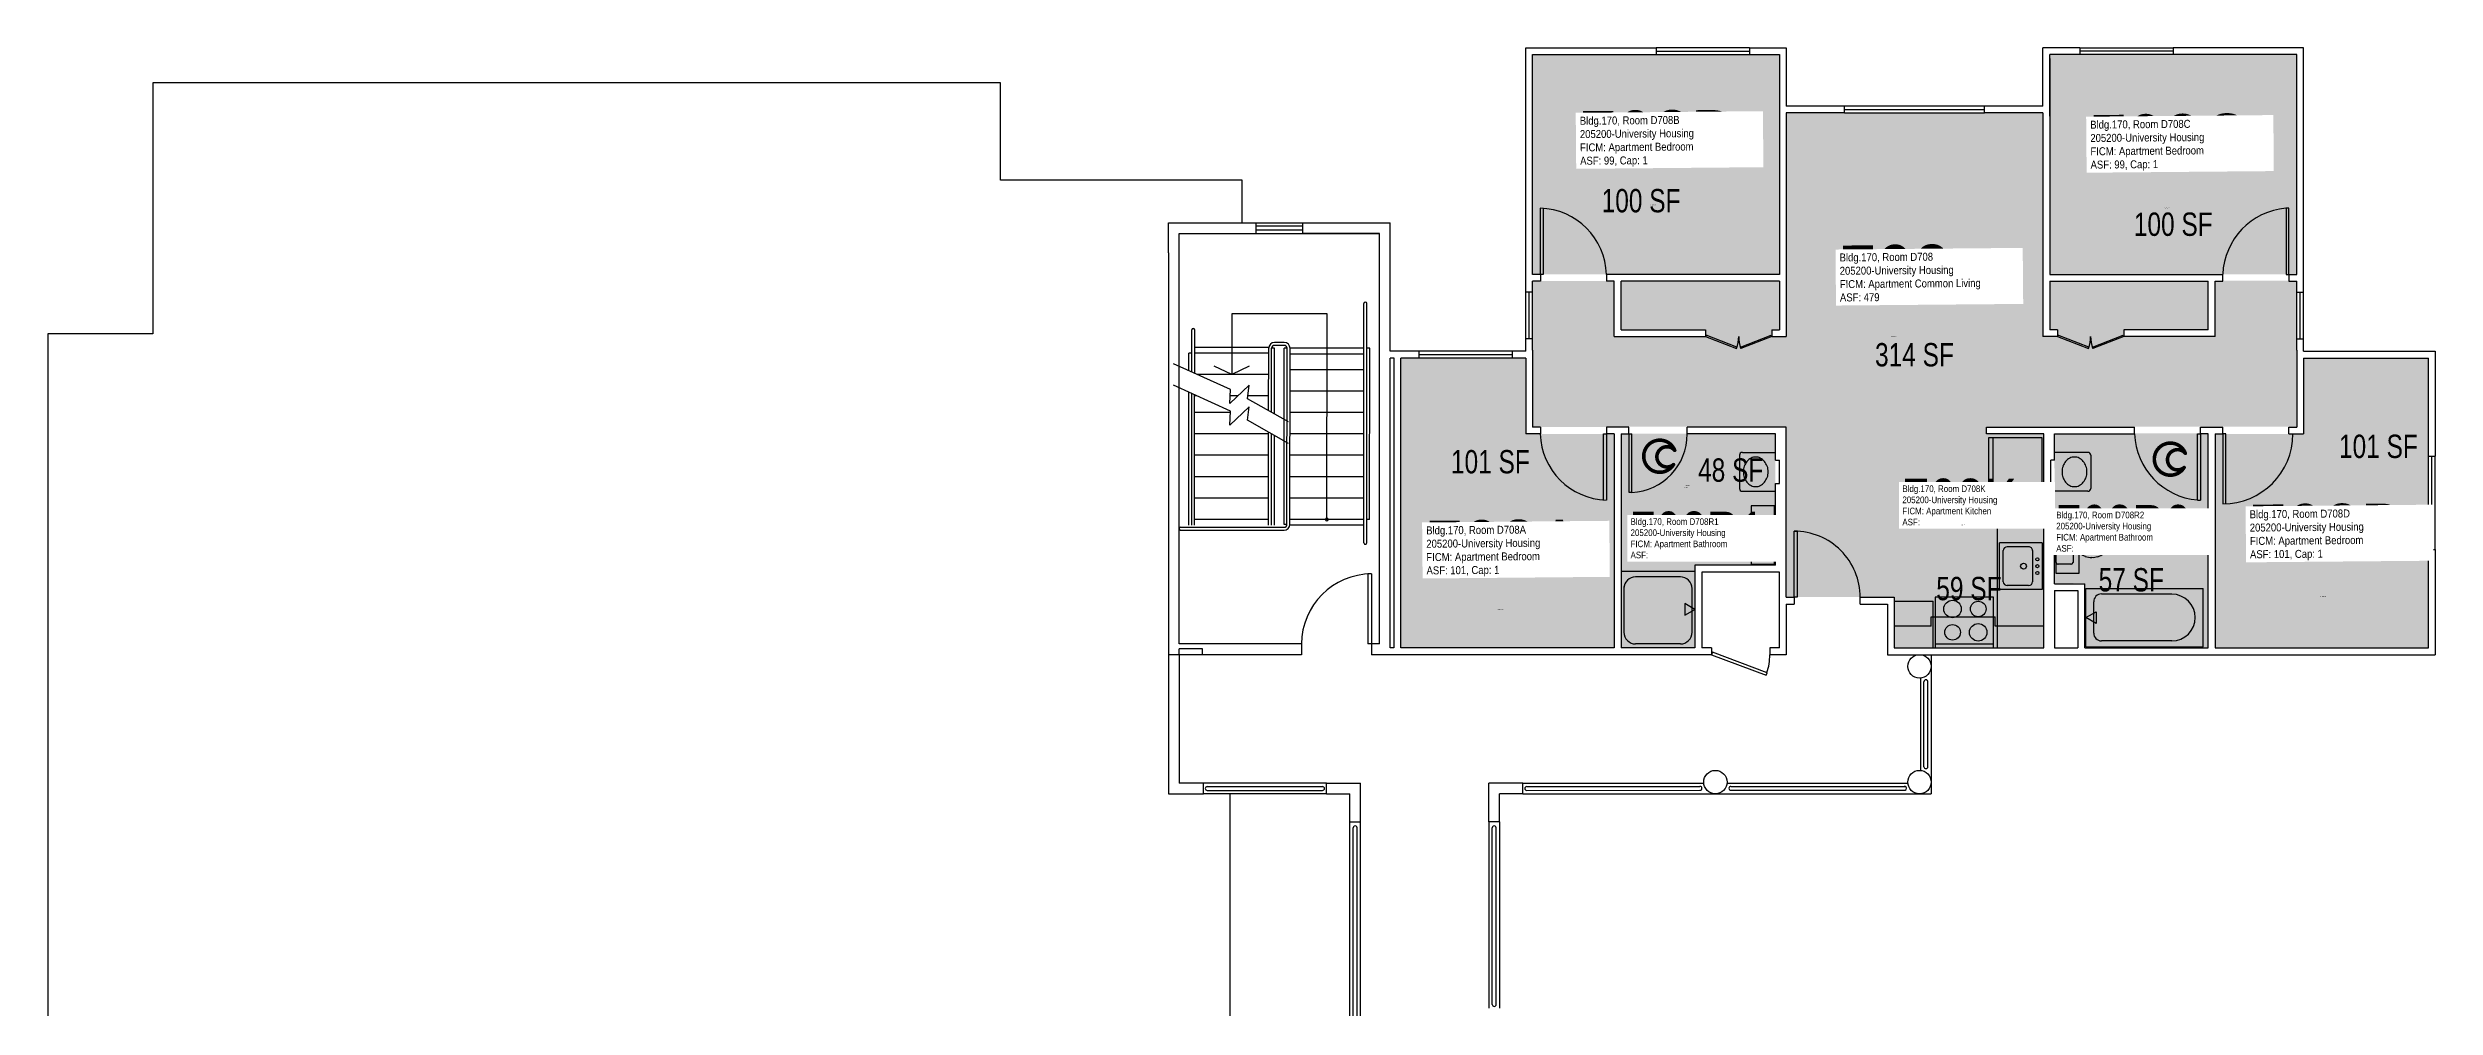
# Model space of a CAD drawing. Header units: inches. Extents: x -90 to 1915, y -86 to 2058.
# Drawn here: x 687 to 1915, y 1565 to 2058 of the extents above; entities that cross this region are included whole.
import ezdxf
from ezdxf.enums import TextEntityAlignment as Align

# ---------------------------------------------------------------- set-up
doc = ezdxf.new("R2010")
doc.units = ezdxf.units.IN
doc.header["$LTSCALE"] = 10
doc.header["$MEASUREMENT"] = 0
doc.layers.get('0').update_dxf_attribs({"linetype": 'CONTINUOUS'})
for name, color, linetype in [('A-COLS', 5, 'CONTINUOUS'), ('A-DOOR', 2, 'CONTINUOUS'), ('A-FLOR', 3, 'CONTINUOUS'), ('A-GLAZ', 1, 'CONTINUOUS'), ('A-IDEN-ICON', 4, 'CONTINUOUS'), ('A-IDEN-RNUM', 7, 'CONTINUOUS'), ('A-IDEN-SNUM', 4, 'CONTINUOUS'), ('A-IDEN-VNUM', 4, 'CONTINUOUS'), ('A-ROOF', 2, 'CONTINUOUS'), ('A-WALL', 5, 'CONTINUOUS'), ('AREA-TEXT', 3, 'CONTINUOUS'), ('P-SANR-FIXT', 2, 'CONTINUOUS'), ('Rooms-Category-Color', 7, 'CONTINUOUS'), ('Rooms-College-Color', 7, 'CONTINUOUS'), ('Rooms-Department-Color', 7, 'CONTINUOUS'), ('Rooms-Division-Color', 7, 'CONTINUOUS'), ('Rooms-Information', 7, 'CONTINUOUS')]:
    doc.layers.add(name, color=color, linetype=linetype)
doc.styles.add('CP_AREA', font='arial.ttf', dxfattribs={"height": 15})
doc.styles.add('CP_ROOMSNUMBER', font='arial.ttf', dxfattribs={"height": 1})
doc.styles.add('CP_ROOMVNUMBER', font='arial.ttf', dxfattribs={"width": 0.85, "height": 0.075})

# ---------------------------------------------------------------- blocks, each defined once
blk = doc.blocks.new('CPBATH')
at = {"color": 0, "linetype": 'ByBlock', "const_width": 0.0127}
for points in [[(0.0571, 0.0168, 0.861492), (-0.0551, 0, 1)], [(-0.0551, 0, 0.726902), (0.0487, -0.0337, 1)], [(0.0571, 0.0168, 0.729002), (-0.0084, -0.0042, 1)], [(-0.0084, -0.0042, 0.609468), (0.0487, -0.0337, 1)]]:
    blk.add_lwpolyline(points, format="xyb", dxfattribs=at)
at = {"color": 0, "linetype": 'ByBlock', "const_width": 0.00637}
for points in [[(0.0544, 0.0152, 1), (0.0599, 0.0184, 1)], [(0.0459, -0.0353, 1), (0.0515, -0.0321, 1)]]:
    blk.add_lwpolyline(points, format="xyb", close=True, dxfattribs=at)

msp = doc.modelspace()

# ---------------------------------------------------------------- hatches: boundary and pattern name
at = {"layer": 'Rooms-Category-Color', "true_color": 0x728ef3}
for points in [[(1577.7, 2054.3), (1450.7, 2054.3), (1450.7, 1941.3), (1577.7, 1941.3)], [(1716.7, 2054.3), (1716.7, 1941.3), (1843.7, 1941.3), (1843.7, 2054.3)], [(1450.5, 1937.9), (1450.6, 1862.9), (1581.1, 1863), (1581.1, 1775.5), (1636.6, 1775.5), (1636.6, 1859.4), (1684.2, 1859.4), (1684.2, 1862.9), (1843.6, 1863.1), (1843.6, 1938.1), (1801.5, 1938.1), (1801.6, 1909.6), (1754.6, 1909.6), (1754.6, 1913.1), (1798.1, 1913.1), (1798, 1938.1), (1716.5, 1938), (1716.6, 1913), (1720.6, 1913), (1720.6, 1909.5), (1713.1, 1909.5), (1713, 2024.5), (1581, 2024.5), (1581.1, 1909.5), (1573.6, 1909.5), (1573.6, 1913), (1577.6, 1913), (1577.5, 1938), (1496, 1937.9), (1496.1, 1912.9), (1539.6, 1912.9), (1539.6, 1909.4), (1492.6, 1909.4), (1492.6, 1937.9)], [(1447.2, 1898.3), (1382.9, 1898.3), (1382.9, 1749.3), (1492.7, 1749.3), (1492.7, 1859.3), (1447.2, 1859.3)], [(1911.4, 1898.3), (1847.2, 1898.3), (1847.2, 1859.3), (1801.7, 1859.3), (1801.7, 1749.3), (1911.4, 1749.3)], [(1496.1, 1859.4), (1575.6, 1859.4), (1575.7, 1792), (1534.1, 1791.9), (1534.1, 1749.4), (1496.1, 1749.4)], [(1713.6, 1859.5), (1636.6, 1859.4), (1636.6, 1749.5), (1713.6, 1749.5)], [(1798.1, 1859.6), (1719.1, 1859.5), (1719.2, 1782.5), (1734.6, 1782.6), (1734.6, 1749.6), (1798.1, 1749.6), (1798.1, 1859.6)]]:
    msp.add_hatch(color=171, dxfattribs=at).paths.add_polyline_path(points)
at = {"layer": 'Rooms-College-Color', "true_color": 0xadadad}
for points in [[(1577.7, 2054.3), (1450.7, 2054.3), (1450.7, 1941.3), (1577.7, 1941.3)], [(1716.7, 2054.3), (1716.7, 1941.3), (1843.7, 1941.3), (1843.7, 2054.3)], [(1450.5, 1937.9), (1450.6, 1862.9), (1581.1, 1863), (1581.1, 1775.5), (1636.6, 1775.5), (1636.6, 1859.4), (1684.2, 1859.4), (1684.2, 1862.9), (1843.6, 1863.1), (1843.6, 1938.1), (1801.5, 1938.1), (1801.6, 1909.6), (1754.6, 1909.6), (1754.6, 1913.1), (1798.1, 1913.1), (1798, 1938.1), (1716.5, 1938), (1716.6, 1913), (1720.6, 1913), (1720.6, 1909.5), (1713.1, 1909.5), (1713, 2024.5), (1581, 2024.5), (1581.1, 1909.5), (1573.6, 1909.5), (1573.6, 1913), (1577.6, 1913), (1577.5, 1938), (1496, 1937.9), (1496.1, 1912.9), (1539.6, 1912.9), (1539.6, 1909.4), (1492.6, 1909.4), (1492.6, 1937.9)], [(1447.2, 1898.3), (1382.9, 1898.3), (1382.9, 1749.3), (1492.7, 1749.3), (1492.7, 1859.3), (1447.2, 1859.3)], [(1911.4, 1898.3), (1847.2, 1898.3), (1847.2, 1859.3), (1801.7, 1859.3), (1801.7, 1749.3), (1911.4, 1749.3)], [(1496.1, 1859.4), (1575.6, 1859.4), (1575.7, 1792), (1534.1, 1791.9), (1534.1, 1749.4), (1496.1, 1749.4)], [(1713.6, 1859.5), (1636.6, 1859.4), (1636.6, 1749.5), (1713.6, 1749.5)], [(1798.1, 1859.6), (1719.1, 1859.5), (1719.2, 1782.5), (1734.6, 1782.6), (1734.6, 1749.6), (1798.1, 1749.6), (1798.1, 1859.6)]]:
    msp.add_hatch(color=253, dxfattribs=at).paths.add_polyline_path(points)
at = {"layer": 'Rooms-Department-Color', "true_color": 0x604aed}
for points in [[(1577.7, 2054.3), (1450.7, 2054.3), (1450.7, 1941.3), (1577.7, 1941.3)], [(1716.7, 2054.3), (1716.7, 1941.3), (1843.7, 1941.3), (1843.7, 2054.3)], [(1450.5, 1937.9), (1450.6, 1862.9), (1581.1, 1863), (1581.1, 1775.5), (1636.6, 1775.5), (1636.6, 1859.4), (1684.2, 1859.4), (1684.2, 1862.9), (1843.6, 1863.1), (1843.6, 1938.1), (1801.5, 1938.1), (1801.6, 1909.6), (1754.6, 1909.6), (1754.6, 1913.1), (1798.1, 1913.1), (1798, 1938.1), (1716.5, 1938), (1716.6, 1913), (1720.6, 1913), (1720.6, 1909.5), (1713.1, 1909.5), (1713, 2024.5), (1581, 2024.5), (1581.1, 1909.5), (1573.6, 1909.5), (1573.6, 1913), (1577.6, 1913), (1577.5, 1938), (1496, 1937.9), (1496.1, 1912.9), (1539.6, 1912.9), (1539.6, 1909.4), (1492.6, 1909.4), (1492.6, 1937.9)], [(1447.2, 1898.3), (1382.9, 1898.3), (1382.9, 1749.3), (1492.7, 1749.3), (1492.7, 1859.3), (1447.2, 1859.3)], [(1911.4, 1898.3), (1847.2, 1898.3), (1847.2, 1859.3), (1801.7, 1859.3), (1801.7, 1749.3), (1911.4, 1749.3)], [(1496.1, 1859.4), (1575.6, 1859.4), (1575.7, 1792), (1534.1, 1791.9), (1534.1, 1749.4), (1496.1, 1749.4)], [(1713.6, 1859.5), (1636.6, 1859.4), (1636.6, 1749.5), (1713.6, 1749.5)], [(1798.1, 1859.6), (1719.1, 1859.5), (1719.2, 1782.5), (1734.6, 1782.6), (1734.6, 1749.6), (1798.1, 1749.6), (1798.1, 1859.6)]]:
    msp.add_hatch(color=173, dxfattribs=at).paths.add_polyline_path(points)
at = {"layer": 'Rooms-Division-Color', "true_color": 0x604aed}
for points in [[(1577.7, 2054.3), (1450.7, 2054.3), (1450.7, 1941.3), (1577.7, 1941.3)], [(1716.7, 2054.3), (1716.7, 1941.3), (1843.7, 1941.3), (1843.7, 2054.3)], [(1450.5, 1937.9), (1450.6, 1862.9), (1581.1, 1863), (1581.1, 1775.5), (1636.6, 1775.5), (1636.6, 1859.4), (1684.2, 1859.4), (1684.2, 1862.9), (1843.6, 1863.1), (1843.6, 1938.1), (1801.5, 1938.1), (1801.6, 1909.6), (1754.6, 1909.6), (1754.6, 1913.1), (1798.1, 1913.1), (1798, 1938.1), (1716.5, 1938), (1716.6, 1913), (1720.6, 1913), (1720.6, 1909.5), (1713.1, 1909.5), (1713, 2024.5), (1581, 2024.5), (1581.1, 1909.5), (1573.6, 1909.5), (1573.6, 1913), (1577.6, 1913), (1577.5, 1938), (1496, 1937.9), (1496.1, 1912.9), (1539.6, 1912.9), (1539.6, 1909.4), (1492.6, 1909.4), (1492.6, 1937.9)], [(1447.2, 1898.3), (1382.9, 1898.3), (1382.9, 1749.3), (1492.7, 1749.3), (1492.7, 1859.3), (1447.2, 1859.3)], [(1911.4, 1898.3), (1847.2, 1898.3), (1847.2, 1859.3), (1801.7, 1859.3), (1801.7, 1749.3), (1911.4, 1749.3)], [(1496.1, 1859.4), (1575.6, 1859.4), (1575.7, 1792), (1534.1, 1791.9), (1534.1, 1749.4), (1496.1, 1749.4)], [(1713.6, 1859.5), (1636.6, 1859.4), (1636.6, 1749.5), (1713.6, 1749.5)], [(1798.1, 1859.6), (1719.1, 1859.5), (1719.2, 1782.5), (1734.6, 1782.6), (1734.6, 1749.6), (1798.1, 1749.6), (1798.1, 1859.6)]]:
    msp.add_hatch(color=173, dxfattribs=at).paths.add_polyline_path(points)

# ---------------------------------------------------------------- linework, layer by layer
at = {"layer": 'A-COLS'}
for centre in [(1649.7, 1739.8, 0), (1544.7, 1680.3, 0), (1649.7, 1680.3, 0)]:
    msp.add_circle(centre, 6, dxfattribs=at)
at = {"layer": 'A-DOOR'}
for p, q in [((1454.7, 1941.3), (1454.7, 1975.3)), ((1456.2, 1975.3), (1456.2, 1941.3)), ((1838.2, 1975.3), (1838.2, 1941.3)), ((1839.7, 1975.3), (1838.2, 1975.3)), ((1839.7, 1941.3), (1839.7, 1975.3)), ((1456.2, 1941.3), (1454.7, 1941.3)), ((1838.2, 1941.3), (1839.7, 1941.3)), ((1539.9, 1910), (1539.7, 1909.3)), ((1539.7, 1909.3), (1555.6, 1903.2)), ((1555.8, 1903.9), (1539.9, 1910)), ((1555.6, 1903.2), (1555.8, 1903.9)), ((1557.6, 1903.9), (1573.4, 1910)), ((1557.8, 1903.2), (1557.6, 1903.9)), ((1573.7, 1909.3), (1557.8, 1903.2)), ((1573.4, 1910), (1573.7, 1909.3)), ((1720.9, 1910), (1720.7, 1909.3)), ((1720.7, 1909.3), (1736.6, 1903.2)), ((1736.8, 1903.9), (1720.9, 1910)), ((1736.6, 1903.2), (1736.8, 1903.9)), ((1738.6, 1903.9), (1754.4, 1910)), ((1738.8, 1903.2), (1738.6, 1903.9)), ((1754.7, 1909.3), (1738.8, 1903.2)), ((1754.4, 1910), (1754.7, 1909.3)), ((1487.2, 1859.3), (1488.7, 1859.3)), ((1487.2, 1825.3), (1487.2, 1859.3)), ((1488.7, 1859.3), (1488.7, 1825.3)), ((1500.2, 1859.3), (1501.7, 1859.3)), ((1500.2, 1859.3), (1500.2, 1829.3)), ((1501.7, 1829.3), (1501.7, 1859.3)), ((1792.7, 1859.3), (1794.2, 1859.3)), ((1792.7, 1825.3), (1792.7, 1859.3)), ((1794.2, 1859.3), (1794.2, 1825.3)), ((1805.7, 1859.3), (1805.7, 1823.3)), ((1807.2, 1859.3), (1805.7, 1859.3)), ((1807.2, 1823.3), (1807.2, 1859.3)), ((1500.2, 1829.3), (1501.7, 1829.3)), ((1792.7, 1825.3), (1794.2, 1825.3)), ((1585.2, 1809.3), (1586.7, 1809.3)), ((1585.2, 1775.3), (1585.2, 1809.3)), ((1586.7, 1809.3), (1586.7, 1775.3)), ((1367.9, 1787.3), (1365.9, 1787.3)), ((1365.9, 1787.3), (1365.9, 1751.3)), ((1367.9, 1787.3), (1367.9, 1751.3)), ((1586.7, 1775.3), (1585.2, 1775.3)), ((1367.9, 1751.3), (1365.9, 1751.3)), ((1543.2, 1747.1), (1542.7, 1745.8)), ((1542.7, 1745.8), (1570.8, 1735.2)), ((1571.3, 1736.5), (1543.2, 1747.1)), ((1570.8, 1735.2), (1571.3, 1736.5))]:
    msp.add_line(p, q, dxfattribs=at)
for centre, radius, start, end in [((1453.7, 1940.3), 35, 1.5768, 88.4253), ((1841.3, 1939.8), 35.7, 95.0499, 177.5365), ((1539.7, 1909.3), 17, 339.0236, 0.001), ((1573.7, 1909.3), 17, 180.001, 200.9785), ((1720.7, 1909.3), 17, 339.0236, 0.001), ((1754.7, 1909.3), 17, 180.001, 200.9785), ((1489.6, 1860.3), 35, 181.5768, 268.4253), ((1500.4, 1859), 29.8, 272.449, 0.4907), ((1795.8, 1860.8), 35.6, 182.415, 265.0028), ((1805.7, 1859.3), 36, 270.001, 0.001), ((1585.2, 1775.3), 34, 0.001, 90.001), ((1367.9, 1751.3), 36, 89.9938, 179.9938), ((1545.5, 1745.4), 27.2, 340.9489, 0.777)]:
    msp.add_arc(centre, radius, start, end, dxfattribs=at)
at = {"layer": 'A-FLOR'}
for p, q in [((1296, 1921.1), (1296, 1889.8)), ((1345, 1921.1), (1296, 1921.1)), ((1344.9, 1815.3), (1345, 1921.1)), ((1363.9, 1803.3), (1364, 1926.3)), ((1365.4, 1803.3), (1365.5, 1926.3)), ((1275.5, 1891.1), (1275.5, 1912.8)), ((1277, 1890.4), (1277, 1912.8)), ((1315, 1903.8), (1277, 1903.8)), ((1314.9, 1871.3), (1315, 1903.3)), ((1316.4, 1870.4), (1316.5, 1903.3)), ((1318, 1903.3), (1316.5, 1903.3)), ((1317.9, 1869.6), (1318, 1903.3)), ((1323, 1906.3), (1318, 1906.3)), ((1323, 1904.8), (1318, 1904.8)), ((1322.9, 1812.8), (1323, 1903.3)), ((1324.5, 1903.3), (1323, 1903.3)), ((1324.4, 1812.8), (1324.5, 1903.3)), ((1325.9, 1812.8), (1326, 1903.3)), ((1364, 1903.3), (1326, 1903.3)), ((1367, 1903.3), (1365.5, 1903.3)), ((1366.9, 1815.3), (1367, 1903.3)), ((1295.3, 1882.1), (1266, 1895.4)), ((1274, 1891.8), (1274, 1900.8)), ((1275.5, 1900.8), (1274, 1900.8)), ((1315, 1900.8), (1277, 1900.8)), ((1296, 1889.8), (1287, 1894.2)), ((1305, 1894.2), (1296, 1889.8)), ((1364, 1900.3), (1326, 1900.3)), ((1364, 1892.3), (1326, 1892.3)), ((1295.3, 1871), (1266, 1884.3)), ((1273.9, 1812.3), (1274, 1880.7)), ((1275.4, 1812.3), (1275.5, 1880)), ((1276.9, 1812.3), (1276.9, 1879.3)), ((1278.1, 1878.8), (1276.9, 1878.8)), ((1315, 1889.8), (1278.3, 1889.8)), ((1304.9, 1884.3), (1295, 1874.9)), ((1295, 1874.9), (1295.3, 1882.1)), ((1299.1, 1878.8), (1295.1, 1878.8)), ((1304.1, 1877.4), (1304.9, 1884.3)), ((1314.9, 1878.8), (1304.3, 1878.8)), ((1364, 1881.3), (1326, 1881.3)), ((1295.2, 1870.3), (1276.9, 1870.3)), ((1304.9, 1873.2), (1295, 1863.8)), ((1295, 1863.8), (1295.3, 1871)), ((1325.2, 1865.5), (1304.1, 1877.4)), ((1304.1, 1866.3), (1304.9, 1873.2)), ((1363.9, 1870.3), (1325.9, 1870.3)), ((1314.9, 1859.3), (1276.9, 1859.3)), ((1325.2, 1854.4), (1304.1, 1866.3)), ((1314.9, 1812.3), (1314.9, 1860.2)), ((1316.4, 1812.3), (1316.4, 1859.3)), ((1317.9, 1812.3), (1317.9, 1858.5)), ((1363.9, 1859.3), (1325.9, 1859.3)), ((1314.9, 1848.3), (1276.9, 1848.3)), ((1363.9, 1848.3), (1325.9, 1848.3)), ((1314.9, 1837.3), (1276.9, 1837.3)), ((1363.9, 1837.3), (1325.9, 1837.3)), ((1314.9, 1826.3), (1276.9, 1826.3)), ((1363.9, 1826.3), (1325.9, 1826.3)), ((1269.7, 1811.3), (1322.9, 1811.3)), ((1269.7, 1809.8), (1322.9, 1809.8)), ((1314.9, 1815.3), (1276.9, 1815.3)), ((1324.4, 1812.8), (1322.9, 1812.8)), ((1363.9, 1815.3), (1325.9, 1815.3)), ((1363.9, 1812.3), (1325.9, 1812.3)), ((1366.9, 1815.3), (1365.4, 1815.3)), ((1652, 1688.2), (1652, 1731.9)), ((1654, 1688.2), (1654, 1731.9)), ((1283.4, 1678), (1342.7, 1678)), ((1283.4, 1676), (1342.7, 1676)), ((1447.7, 1678), (1536.8, 1678.1)), ((1447.7, 1676), (1536.8, 1676.1)), ((1552.7, 1678.1), (1642.2, 1678.1)), ((1552.7, 1676.1), (1641.8, 1676.1)), ((1358.5, 1536), (1358.5, 1656.8)), ((1360.5, 1536), (1360.5, 1656.8)), ((1430, 1566), (1430, 1656.8)), ((1432, 1566), (1432, 1656.8))]:
    msp.add_line(p, q, dxfattribs=at)
for centre, radius, start, end in [((1364.7, 1926.3), 0.75, 359.9938, 179.9938), ((1276.2, 1912.8), 0.75, 359.9938, 179.9938), ((1318, 1903.3), 3, 89.9938, 179.9938), ((1318, 1903.3), 1.5, 89.9938, 179.9938), ((1323, 1903.3), 3, 359.9938, 89.9938), ((1323, 1903.3), 1.5, 359.9938, 89.9938), ((1269.7, 1810.6), 0.75, 89.9938, 269.9938), ((1322.9, 1812.8), 3, 269.9938, 359.9938), ((1322.9, 1812.8), 1.5, 269.9938, 359.9938), ((1344.9, 1815.3), 0.75, 89.9938, 269.9938), ((1344.9, 1815.3), 0.75, 269.9938, 89.9938), ((1364.7, 1803.3), 0.75, 179.9938, 359.9938), ((1283.4, 1677, -0.5), 1, 90.001, 270.001), ((1342.7, 1677, -0.5), 1, 270.001, 90.001), ((1447.7, 1677, -0.5), 1, 90.001, 270.001), ((1536.8, 1677.1, -0.5), 1, 270.001, 90.001), ((1552.7, 1677.1, -0.5), 1, 90.001, 270.001), ((1642, 1677.1, -0.5), 1.02, 259.1019, 100.9001)]:
    msp.add_arc(centre, radius, start, end, dxfattribs=at)
at = {"layer": 'A-FLOR', "extrusion": (3.39547e-09, -0.000187714, 1)}
msp.add_arc((1653, 1731.9, -0.3), 1, 0.001, 180.001, dxfattribs=at)
at = {"layer": 'A-FLOR', "extrusion": (-3.39441e-09, 0.000187714, 1)}
for centre, start, end in [((1653, 1688.2, 0.3), 180.001, 0.001), ((1359.5, 1656.8, 0.3), 0.0016, 180.0019), ((1431, 1566, 0.3), 180.001, 0.001)]:
    msp.add_arc(centre, 1, start, end, dxfattribs=at)
at = {"layer": 'A-FLOR', "extrusion": (-3.39756e-09, 0.000187714, 1)}
msp.add_arc((1431, 1656.8, 0.3), 1, 0.0002, 180.0005, dxfattribs=at)
at = {"layer": 'A-GLAZ'}
for p, q in [((1562.2, 2057.8), (1514.2, 2057.8)), ((1514.2, 2056.1), (1562.2, 2056.1)), ((1514.2, 2054.3), (1562.2, 2054.3)), ((1732.2, 2057.8), (1780.2, 2057.8)), ((1780.2, 2056.1), (1732.2, 2056.1)), ((1780.2, 2054.3), (1732.2, 2054.3)), ((1683.2, 2027.8), (1611.2, 2027.8)), ((1611.2, 2026.1), (1683.2, 2026.1)), ((1611.2, 2024.3), (1683.2, 2024.3)), ((1308.5, 1967.8), (1332.5, 1967.8)), ((1332.5, 1966.1), (1308.5, 1966.1)), ((1332.5, 1964.1), (1308.5, 1964.1)), ((1308.5, 1962.3), (1332.5, 1962.3)), ((1447.2, 1908.1), (1447.2, 1932.1)), ((1448.9, 1908.1), (1448.9, 1932.1)), ((1450.7, 1908.1), (1450.7, 1932.1)), ((1843.7, 1908.1), (1843.7, 1932.1)), ((1845.4, 1908.1), (1845.4, 1932.1)), ((1847.2, 1908.1), (1847.2, 1932.1)), ((1440.2, 1901.8), (1392.2, 1901.8)), ((1440.2, 1900), (1392.2, 1900)), ((1440.2, 1898.3), (1392.2, 1898.3)), ((1911.4, 1799.8), (1911.4, 1847.8)), ((1913.2, 1799.8), (1913.2, 1847.8)), ((1914.9, 1799.8), (1914.9, 1847.8))]:
    msp.add_line(p, q, dxfattribs=at)
at = {"layer": 'A-ROOF'}
for p, q in [((741.1, 2039.8), (741.1, 1910.8)), ((1177.1, 2039.8), (741.1, 2039.8)), ((1177.1, 1989.8), (1177.1, 2039.8)), ((1301.4, 1989.8), (1177.1, 1989.8)), ((1301.4, 1967.8), (1301.4, 1989.8)), ((741.1, 1910.8), (687.1, 1910.8)), ((687.1, 1910.8), (687.1, 1515.1)), ((1295.1, 1435.8), (1295.1, 1674.3))]:
    msp.add_line(p, q, dxfattribs=at)
at = {"layer": 'A-WALL'}
for p, q in [((1447.2, 1932.1), (1447.2, 2057.8)), ((1447.2, 2057.8), (1514.2, 2057.8)), ((1450.7, 2054.3), (1514.2, 2054.3)), ((1450.7, 1941.3), (1450.7, 2054.3)), ((1514.2, 2057.8), (1514.2, 2054.3)), ((1562.2, 2057.8), (1562.2, 2054.3)), ((1562.2, 2057.8), (1581.2, 2057.8)), ((1562.2, 2054.3), (1577.7, 2054.3)), ((1577.7, 2054.3), (1577.7, 2022.6)), ((1581.2, 2057.8), (1581.2, 2027.8)), ((1713.2, 2027.8), (1713.2, 2057.8)), ((1732.2, 2057.8), (1713.2, 2057.8)), ((1732.2, 2054.3), (1716.7, 2054.3)), ((1716.7, 2022.6), (1716.7, 2054.3)), ((1716.7, 2052.3), (1716.7, 2022.6)), ((1732.2, 2057.8), (1732.2, 2054.3)), ((1847.2, 2057.8), (1780.2, 2057.8)), ((1780.2, 2057.8), (1780.2, 2054.3)), ((1843.7, 2054.3), (1780.2, 2054.3)), ((1843.7, 1941.3), (1843.7, 2054.3)), ((1847.2, 1932.1), (1847.2, 2057.8)), ((1611.2, 2027.8), (1581.2, 2027.8)), ((1611.2, 2024.3), (1611.2, 2027.8)), ((1713.2, 2027.8), (1683.2, 2027.8)), ((1683.2, 2024.3), (1683.2, 2027.8)), ((1577.7, 2022.6), (1577.7, 1941.3)), ((1581.2, 2024.3), (1581.2, 1909.3)), ((1611.2, 2024.3), (1581.2, 2024.3)), ((1713.2, 2024.3), (1683.2, 2024.3)), ((1713.2, 2024.3), (1713.2, 1909.3)), ((1716.7, 2022.6), (1716.7, 1941.3)), ((1263.5, 1955.8), (1263.5, 1967.8)), ((1263.5, 1967.8), (1308.5, 1967.8)), ((1308.5, 1962.3), (1308.5, 1967.8)), ((1332.5, 1962.3), (1332.5, 1967.8)), ((1332.5, 1967.8), (1377.5, 1967.8)), ((1377.5, 1901.8), (1377.5, 1967.8)), ((1263.5, 1952.3), (1263.5, 1955.8)), ((1263.5, 1952.3), (1263.5, 1898.3)), ((1268.9, 1751.3), (1269, 1962.3)), ((1269, 1962.3), (1308.5, 1962.3)), ((1372, 1962.3), (1332.5, 1962.3)), ((1332.5, 1962.3), (1372, 1962.3)), ((1371.9, 1751.3), (1372, 1962.3)), ((1454.7, 1941.3), (1450.7, 1941.3)), ((1454.7, 1941.3), (1454.7, 1937.8)), ((1488.7, 1941.3), (1488.7, 1937.8)), ((1577.7, 1941.3), (1488.7, 1941.3)), ((1716.7, 1941.3), (1805.7, 1941.3)), ((1805.7, 1937.8), (1805.7, 1941.3)), ((1839.7, 1941.3), (1843.7, 1941.3)), ((1839.7, 1941.3), (1839.7, 1937.8)), ((1450.7, 1932.1), (1447.2, 1932.1)), ((1450.7, 1932.1), (1450.7, 1937.8)), ((1454.7, 1937.8), (1450.7, 1937.8)), ((1492.7, 1937.8), (1488.7, 1937.8)), ((1492.7, 1909.3), (1492.7, 1937.8)), ((1496.2, 1912.8), (1496.2, 1937.8)), ((1577.7, 1937.8), (1496.2, 1937.8)), ((1577.7, 1937.8), (1577.7, 1912.8)), ((1716.7, 1937.8), (1716.7, 1912.8)), ((1716.7, 1937.8), (1798.2, 1937.8)), ((1798.2, 1912.8), (1798.2, 1937.8)), ((1801.7, 1937.8), (1805.7, 1937.8)), ((1801.7, 1909.3), (1801.7, 1937.8)), ((1839.7, 1937.8), (1843.7, 1937.8)), ((1843.7, 1932.1), (1843.7, 1937.8)), ((1843.7, 1932.1), (1847.2, 1932.1)), ((1450.7, 1908.1), (1447.2, 1908.1)), ((1447.2, 1901.8), (1447.2, 1908.1)), ((1450.7, 1902.3), (1450.7, 1908.1)), ((1492.7, 1909.3), (1539.7, 1909.3)), ((1496.2, 1912.8), (1539.7, 1912.8)), ((1539.7, 1912.8), (1539.7, 1909.3)), ((1573.7, 1912.8), (1573.7, 1909.3)), ((1573.7, 1912.8), (1577.7, 1912.8)), ((1573.7, 1909.3), (1581.2, 1909.3)), ((1720.7, 1909.3), (1713.2, 1909.3)), ((1720.7, 1912.8), (1716.7, 1912.8)), ((1720.7, 1912.8), (1720.7, 1909.3)), ((1754.7, 1912.8), (1754.7, 1909.3)), ((1798.2, 1912.8), (1754.7, 1912.8)), ((1801.7, 1909.3), (1754.7, 1909.3)), ((1843.7, 1908.1), (1847.2, 1908.1)), ((1843.7, 1902.3), (1843.7, 1908.1)), ((1847.2, 1901.8), (1847.2, 1908.1)), ((1263.5, 1898.3), (1263.4, 1749.3)), ((1379.4, 1901.8), (1377.4, 1901.8)), ((1377.4, 1749.3), (1377.5, 1898.3)), ((1379.5, 1898.3), (1377.5, 1898.3)), ((1380.2, 1901.8), (1379.4, 1901.8)), ((1379.4, 1898.3), (1379.4, 1749.3)), ((1392.2, 1901.8), (1380.2, 1901.8)), ((1392.2, 1898.3), (1382.9, 1898.3)), ((1382.9, 1749.3), (1382.9, 1898.3)), ((1392.2, 1901.8), (1392.2, 1898.3)), ((1440.2, 1901.8), (1440.2, 1898.3)), ((1447.2, 1901.8), (1440.2, 1901.8)), ((1447.2, 1898.3), (1440.2, 1898.3)), ((1447.2, 1898.3), (1447.2, 1859.3)), ((1450.7, 1902.3), (1450.7, 1862.8)), ((1843.7, 1902.3), (1843.7, 1862.8)), ((1847.2, 1901.8), (1914.9, 1901.8)), ((1847.2, 1898.3), (1911.4, 1898.3)), ((1847.2, 1898.3), (1847.2, 1859.3)), ((1911.4, 1847.8), (1911.4, 1898.3)), ((1914.9, 1901.8), (1914.9, 1847.8)), ((1454.7, 1859.3), (1447.2, 1859.3)), ((1454.7, 1862.8), (1450.7, 1862.8)), ((1454.7, 1862.8), (1454.7, 1859.3)), ((1488.7, 1862.8), (1488.7, 1859.3)), ((1500.2, 1862.8), (1488.7, 1862.8)), ((1492.7, 1859.3), (1488.7, 1859.3)), ((1492.7, 1859.3), (1492.7, 1749.3)), ((1496.2, 1859.3), (1496.2, 1749.3)), ((1496.2, 1859.3), (1500.2, 1859.3)), ((1500.2, 1859.3), (1500.2, 1862.8)), ((1500.2, 1859.3), (1500.2, 1862.8)), ((1530.2, 1859.3), (1530.2, 1862.8)), ((1581.2, 1862.8), (1530.2, 1862.8)), ((1575.7, 1859.3), (1530.2, 1859.3)), ((1575.7, 1845.8), (1575.7, 1859.3)), ((1581.2, 1775.3), (1581.2, 1862.8)), ((1684.2, 1859.3), (1684.2, 1862.8)), ((1684.2, 1862.8), (1713.7, 1862.8)), ((1713.7, 1859.3), (1684.2, 1859.3)), ((1713.7, 1862.8), (1760.2, 1862.8)), ((1713.7, 1749.3), (1713.7, 1859.3)), ((1719.2, 1845.8), (1719.2, 1859.3)), ((1719.2, 1859.3), (1760.2, 1859.3)), ((1736.8, 1859.3), (1756.2, 1859.3)), ((1760.2, 1859.3), (1760.2, 1862.8)), ((1794.2, 1859.3), (1794.2, 1862.8)), ((1794.2, 1862.8), (1805.7, 1862.8)), ((1798.2, 1859.3), (1794.2, 1859.3)), ((1798.2, 1749.3), (1798.2, 1859.3)), ((1801.7, 1859.3), (1805.7, 1859.3)), ((1801.7, 1859.3), (1801.7, 1749.3)), ((1805.7, 1859.3), (1805.7, 1862.8)), ((1805.7, 1859.3), (1805.7, 1862.8)), ((1839.7, 1859.3), (1839.7, 1862.8)), ((1839.7, 1862.8), (1843.7, 1862.8)), ((1839.7, 1859.3), (1847.2, 1859.3)), ((1575.7, 1845.8), (1577.7, 1845.8)), ((1577.7, 1833.8), (1577.7, 1845.8)), ((1719.2, 1845.8), (1717.2, 1845.8)), ((1717.2, 1833.8), (1717.2, 1845.8)), ((1911.4, 1847.8), (1914.9, 1847.8)), ((1575.7, 1833.8), (1577.7, 1833.8)), ((1575.7, 1791.8), (1575.7, 1833.8)), ((1719.2, 1833.8), (1717.2, 1833.8)), ((1719.2, 1782.3), (1719.2, 1833.8)), ((1911.4, 1799.8), (1914.9, 1799.8)), ((1911.4, 1749.3), (1911.4, 1799.8)), ((1914.9, 1799.8), (1914.9, 1745.8)), ((1575.7, 1791.8), (1534.2, 1791.8)), ((1534.2, 1791.8), (1534.2, 1749.3)), ((1577.7, 1788.3), (1537.7, 1788.3)), ((1537.7, 1788.3), (1537.7, 1749.3)), ((1577.7, 1749.3), (1577.7, 1788.3)), ((1719.2, 1782.3), (1734.7, 1782.3)), ((1734.7, 1749.3), (1734.7, 1782.3)), ((1581.2, 1775.3), (1585.2, 1775.3)), ((1581.2, 1771.8), (1585.2, 1771.8)), ((1581.2, 1771.8), (1581.2, 1745.8)), ((1585.2, 1775.3), (1585.2, 1771.8)), ((1619.2, 1771.8), (1619.2, 1775.3)), ((1619.2, 1775.3), (1636.7, 1775.3)), ((1619.2, 1771.8), (1633.2, 1771.8)), ((1633.2, 1771.8), (1633.2, 1745.8)), ((1636.7, 1775.3), (1636.7, 1749.3)), ((1719.2, 1778.8), (1731.2, 1778.8)), ((1719.2, 1778.8), (1719.2, 1749.3)), ((1731.2, 1778.8), (1731.2, 1749.3)), ((1263.4, 1749.3), (1263.4, 1745.8)), ((1268.9, 1745.8), (1263.4, 1745.8)), ((1263.4, 1745.8), (1263.4, 1674.3)), ((1331.9, 1751.3), (1268.9, 1751.3)), ((1280.9, 1748.8), (1268.9, 1748.8)), ((1268.9, 1745.8), (1268.9, 1748.8)), ((1268.9, 1745.8), (1268.9, 1679.8)), ((1280.9, 1745.7), (1268.9, 1745.7)), ((1280.9, 1745.8), (1280.9, 1748.8)), ((1331.9, 1745.8), (1280.9, 1745.8)), ((1331.9, 1751.3), (1331.9, 1745.8)), ((1367.9, 1751.3), (1367.9, 1745.8)), ((1371.9, 1751.3), (1367.9, 1751.3)), ((1377.4, 1745.8), (1367.9, 1745.8)), ((1379.4, 1749.3), (1377.4, 1749.3)), ((1380.2, 1745.8), (1377.4, 1745.8)), ((1542.7, 1745.8), (1380.2, 1745.8)), ((1492.7, 1749.3), (1382.9, 1749.3)), ((1534.2, 1749.3), (1496.2, 1749.3)), ((1542.7, 1749.3), (1537.7, 1749.3)), ((1542.7, 1749.3), (1542.7, 1745.8)), ((1577.7, 1749.3), (1572.7, 1749.3)), ((1572.7, 1749.3), (1572.7, 1745.8)), ((1581.2, 1745.8), (1572.7, 1745.8)), ((1633.2, 1745.8), (1914.9, 1745.8)), ((1636.7, 1749.3), (1713.7, 1749.3)), ((1655.7, 1745.8), (1655.7, 1674.3)), ((1719.2, 1749.3), (1731.2, 1749.3)), ((1734.7, 1749.3), (1798.2, 1749.3)), ((1801.7, 1749.3), (1911.4, 1749.3)), ((1650.2, 1733.8), (1650.2, 1686.3)), ((1263.4, 1674.3), (1281.4, 1674.3)), ((1281.4, 1679.8), (1268.9, 1679.8)), ((1344.7, 1679.8), (1281.4, 1679.8)), ((1281.4, 1674.3), (1281.4, 1679.8)), ((1344.7, 1674.3), (1281.4, 1674.3)), ((1344.7, 1679.8), (1362.2, 1679.8)), ((1344.7, 1674.3), (1344.7, 1679.8)), ((1344.7, 1674.3), (1356.7, 1674.3)), ((1356.7, 1659.8), (1356.7, 1674.3)), ((1362.2, 1659.8), (1362.2, 1679.8)), ((1428.2, 1659.8), (1428.2, 1679.8)), ((1445.7, 1679.8), (1428.2, 1679.8)), ((1433.7, 1659.8), (1433.7, 1674.3)), ((1445.7, 1674.3), (1433.7, 1674.3)), ((1445.7, 1674.3), (1445.7, 1679.8)), ((1445.7, 1679.8), (1538.8, 1679.8)), ((1445.7, 1674.3), (1655.7, 1674.3)), ((1550.7, 1679.8), (1643.8, 1679.8)), ((1356.7, 1659.8), (1362.2, 1659.8)), ((1356.7, 1528.5), (1356.7, 1659.8)), ((1362.2, 1534.3), (1362.2, 1659.8)), ((1433.7, 1659.8), (1428.2, 1659.8)), ((1428.2, 1659.8), (1428.2, 1564)), ((1433.7, 1659.8), (1433.7, 1564))]:
    msp.add_line(p, q, dxfattribs=at)
at = {"layer": 'P-SANR-FIXT'}
for p, q in [((1712.7, 1857.3), (1685.2, 1857.3)), ((1685.2, 1857.3), (1685.2, 1826.3)), ((1687.4, 1857.3), (1687.4, 1826.3)), ((1712.7, 1826.3), (1712.7, 1857.3)), ((1557.1, 1848.3), (1557.1, 1831.3)), ((1558.6, 1849.8), (1575.7, 1849.8)), ((1736.3, 1849.8), (1719.2, 1849.8)), ((1737.8, 1848.3), (1737.8, 1831.3)), ((1558.6, 1829.8), (1575.7, 1829.8)), ((1736.3, 1829.8), (1719.2, 1829.8)), ((1563.1, 1822.4), (1563.1, 1792.4)), ((1575.1, 1822.4), (1563.1, 1822.4)), ((1575.1, 1792.4), (1575.1, 1822.4)), ((1685.2, 1826.3), (1712.7, 1826.3)), ((1713.7, 1825.3), (1689.7, 1825.3)), ((1689.7, 1825.3), (1689.7, 1749.3)), ((1719.8, 1817.7), (1719.8, 1787.7)), ((1731.8, 1817.7), (1719.8, 1817.7)), ((1731.8, 1787.7), (1731.8, 1817.7)), ((1566.1, 1815.2), (1566.1, 1811.9)), ((1566.1, 1811.8), (1567, 1808.4)), ((1567.1, 1816.4), (1566.2, 1815.5)), ((1573.9, 1816.4), (1567.1, 1816.4)), ((1567.1, 1808.3), (1567.1, 1803.4)), ((1574.9, 1815.5), (1574.2, 1816.3)), ((1575.1, 1796.4), (1575.1, 1815.2)), ((1719.8, 1793.3), (1719.8, 1812.1)), ((1719.9, 1812.4), (1720.8, 1813.3)), ((1720.8, 1813.3), (1727.8, 1813.3)), ((1727.8, 1813.3), (1728.7, 1812.4)), ((1728.8, 1808.8), (1727.8, 1805.4)), ((1727.8, 1805.2), (1727.8, 1800.4)), ((1728.8, 1812.1), (1728.8, 1808.8)), ((1567, 1803.3), (1566.1, 1799.9)), ((1566.1, 1799.8), (1566.1, 1796.4)), ((1566.1, 1796.4), (1566.9, 1795.5)), ((1567.2, 1795.4), (1573.9, 1795.4)), ((1574.2, 1795.5), (1575.1, 1796.4)), ((1712.8, 1803.3), (1690.8, 1803.3)), ((1690.8, 1779.3), (1690.8, 1803.3)), ((1692.8, 1783.3), (1692.8, 1799.3)), ((1705.8, 1801.3), (1694.8, 1801.3)), ((1707.8, 1799.3), (1707.8, 1783.3)), ((1712.8, 1803.3), (1712.8, 1779.3)), ((1720.7, 1792.4), (1719.8, 1793.3)), ((1727.8, 1800.2), (1728.8, 1796.8)), ((1728.8, 1793.3), (1727.9, 1792.4)), ((1728.8, 1796.8), (1728.8, 1793.3)), ((1496.2, 1788.8), (1534.2, 1788.8)), ((1497.7, 1780.8), (1497.7, 1757.3)), ((1526.7, 1785.8), (1503.7, 1785.8)), ((1563.1, 1792.4), (1575.1, 1792.4)), ((1705.8, 1781.3), (1694.8, 1781.3)), ((1719.8, 1787.7), (1731.8, 1787.7)), ((1727.6, 1792.3), (1721, 1792.3)), ((1534.2, 1769.1), (1529, 1772.1)), ((1529, 1772.1), (1529, 1766.1)), ((1529, 1766.1), (1534.2, 1769.1)), ((1532.7, 1757.3), (1532.7, 1779.8)), ((1636.7, 1773.3), (1656.7, 1773.3)), ((1656.7, 1749.3), (1656.7, 1773.3)), ((1687.7, 1775.3), (1657.7, 1775.3)), ((1657.7, 1775.3), (1657.7, 1749.3)), ((1687.7, 1749.3), (1687.7, 1775.3)), ((1712.8, 1779.3), (1690.8, 1779.3)), ((1735.3, 1779.9), (1795.6, 1779.9)), ((1735.3, 1749.9), (1735.3, 1779.9)), ((1739.3, 1756.9), (1739.3, 1773)), ((1743.3, 1777), (1779.5, 1777)), ((1795.6, 1749.9), (1795.6, 1779.9)), ((1655.7, 1760.4), (1636.7, 1760.4)), ((1655.7, 1760.4), (1655.7, 1765.3)), ((1655.7, 1765.3), (1688.6, 1765.3)), ((1688.6, 1760.4), (1688.6, 1765.3)), ((1713.7, 1760.4), (1688.6, 1760.4)), ((1735.3, 1764.9), (1740.5, 1767.9)), ((1740.5, 1761.9), (1735.3, 1764.9)), ((1740.5, 1767.9), (1740.5, 1761.9)), ((1526.7, 1751.3), (1503.7, 1751.3)), ((1657.7, 1751.4), (1687.7, 1751.4)), ((1735.3, 1749.9), (1795.6, 1749.9)), ((1779.5, 1752.9), (1743.3, 1752.9))]:
    msp.add_line(p, q, dxfattribs=at)
for centre, radius in [((1703.2, 1791.3), 1.5), ((1710.3, 1794.8), 0.791), ((1710.3, 1791.3), 0.791), ((1710.3, 1787.8), 0.791), ((1666.7, 1769.3), 4.5), ((1679.9, 1769.3), 4), ((1666.7, 1757.3), 4), ((1679.9, 1757.3), 4.5)]:
    msp.add_circle(centre, radius, dxfattribs=at)
for centre, radius, start, end in [((1558.6, 1848.3), 1.5, 90.001, 180.001), ((1568.1, 1839.8), 9, 160.7717, 180.001), ((1566.8, 1840.2), 7.65, 139.9001, 160.7717), ((1566, 1840.9), 6.59, 116.1926, 139.9001), ((1565.5, 1842), 5.42, 90.001, 116.1926), ((1565.5, 1842), 5.42, 63.8095, 90.001), ((1564.9, 1840.9), 6.59, 40.1019, 63.8095), ((1564.1, 1840.2), 7.65, 19.2304, 40.1019), ((1562.9, 1839.8), 9, 0.001, 19.2304), ((1732, 1839.8), 9, 160.7717, 180.001), ((1730.7, 1840.2), 7.65, 139.9001, 160.7717), ((1729.9, 1840.9), 6.59, 116.1926, 139.9001), ((1729.4, 1842), 5.42, 90.001, 116.1926), ((1729.4, 1842), 5.42, 63.8095, 90.001), ((1728.9, 1840.9), 6.59, 40.1019, 63.8095), ((1728.1, 1840.2), 7.65, 19.2304, 40.1019), ((1726.8, 1839.8), 9, 0.001, 19.2304), ((1736.3, 1848.3), 1.5, 0.001, 90.001), ((1558.6, 1831.3), 1.5, 180.001, 270.001), ((1568.1, 1839.8), 9, 180.001, 199.2304), ((1566.8, 1839.4), 7.65, 199.2304, 220.1019), ((1566, 1838.7), 6.59, 220.1019, 243.8095), ((1565.5, 1837.6), 5.42, 243.8095, 270.001), ((1565.5, 1837.6), 5.42, 270.001, 296.1926), ((1564.9, 1838.7), 6.59, 296.1926, 319.9001), ((1564.1, 1839.4), 7.65, 319.9001, 340.7717), ((1562.9, 1839.8), 9, 340.7717, 0.001), ((1732, 1839.8), 9, 180.001, 199.2304), ((1730.7, 1839.4), 7.65, 199.2304, 220.1019), ((1729.9, 1838.7), 6.59, 220.1019, 243.8095), ((1729.4, 1837.6), 5.42, 243.8095, 270.001), ((1729.4, 1837.6), 5.42, 270.001, 296.1926), ((1728.9, 1838.7), 6.59, 296.1926, 319.9001), ((1728.1, 1839.4), 7.65, 319.9001, 340.7717), ((1726.8, 1839.8), 9, 340.7717, 0.001), ((1736.3, 1831.3), 1.5, 270.001, 0.001), ((1553.9, 1805.9), 5.8, 153.2998, 180.001), ((1553.9, 1805.9), 5.8, 180.001, 206.7022), ((1555.2, 1805.2), 7.26, 129.4735, 153.2998), ((1556, 1804.2), 8.59, 108.8364, 129.4735), ((1556.6, 1802.6), 10.3, 90.001, 108.8364), ((1556.6, 1802.6), 10.3, 71.1657, 90.001), ((1557.1, 1804.2), 8.59, 50.5286, 71.1657), ((1558, 1805.2), 7.26, 26.7022, 50.5286), ((1559.3, 1805.9), 5.8, 0.001, 26.7022), ((1559.3, 1805.9), 5.8, 333.2998, 0.001), ((1566.5, 1815.2), 0.418, 135.001, 180.001), ((1566.6, 1808.3), 0.418, 0.001, 15.9464), ((1573.9, 1816), 0.418, 45.001, 90.001), ((1574.6, 1815.2), 0.418, 0.001, 45.001), ((1720.2, 1812.1), 0.418, 135.001, 180.001), ((1728.2, 1805.2), 0.418, 164.0556, 180.001), ((1728.4, 1812.1), 0.418, 0.001, 45.001), ((1735.6, 1802.8), 5.8, 153.2998, 180.001), ((1736.9, 1802.2), 7.26, 129.4735, 153.2998), ((1737.8, 1801.1), 8.59, 108.8364, 129.4735), ((1738.3, 1799.5), 10.3, 90.001, 108.8364), ((1738.3, 1799.5), 10.3, 71.1657, 90.001), ((1738.9, 1801.1), 8.59, 50.5286, 71.1657), ((1739.7, 1802.2), 7.26, 26.7022, 50.5286), ((1741, 1802.8), 5.8, 0.001, 26.7022), ((1555.2, 1806.5), 7.26, 206.7022, 230.5286), ((1556.5, 1808.2), 9.43, 230.5286, 251.1657), ((1556, 1806.7), 7.87, 251.1657, 273.7765), ((1556.6, 1809.2), 10.3, 270.001, 288.8364), ((1557.1, 1807.6), 8.59, 288.8364, 309.4735), ((1558, 1806.5), 7.26, 309.4735, 333.2998), ((1566.5, 1799.8), 0.418, 164.0556, 180.001), ((1567.2, 1795.8), 0.418, 225.001, 270.001), ((1566.6, 1803.4), 0.418, 344.0556, 0.001), ((1573.9, 1795.8), 0.418, 270.001, 315.001), ((1694.8, 1799.3), 2, 90.001, 180.001), ((1705.8, 1799.3), 2, 0.001, 90.001), ((1728.2, 1800.4), 0.418, 180.001, 195.9464), ((1735.6, 1802.8), 5.8, 180.001, 206.7022), ((1736.9, 1803.5), 7.26, 206.7022, 230.5286), ((1737.8, 1804.5), 8.59, 230.5286, 251.1657), ((1738.3, 1806.1), 10.3, 251.1657, 270.001), ((1738.8, 1803.7), 7.87, 266.2256, 288.8364), ((1738.3, 1805.1), 9.43, 288.8364, 309.4735), ((1739.7, 1803.5), 7.26, 309.4735, 333.2998), ((1741, 1802.8), 5.8, 333.2998, 0.001), ((1503.7, 1779.8), 6, 90.001, 180.001), ((1526.7, 1779.8), 6, 0.001, 90.001), ((1694.8, 1783.3), 2, 180.001, 270.001), ((1705.8, 1783.3), 2, 270.001, 0.001), ((1721, 1792.7), 0.418, 225.001, 270.001), ((1727.6, 1792.7), 0.418, 270.001, 315.001), ((1743.3, 1773), 4.02, 90.001, 180.001), ((1779.5, 1764.9), 12, 270.001, 90.001), ((1503.7, 1757.3), 6, 180.001, 270.001), ((1526.7, 1757.3), 6, 270.001, 0.001), ((1743.3, 1756.9), 4.02, 180.001, 270.001)]:
    msp.add_arc(centre, radius, start, end, dxfattribs=at)

# ---------------------------------------------------------------- block references
at = {"layer": 'A-IDEN-ICON', "xscale": 143.9999999956541, "yscale": 143.9999999956541, "zscale": 143.9999999956541, "rotation": 4.419026152600031}
for p in [(1515.8, 1847.8), (1778.4, 1846.3)]:
    msp.add_blockref('CPBATH', p, dxfattribs=at)

# ---------------------------------------------------------------- texts
at = {"layer": 'A-IDEN-RNUM', "style": 'CP_ROOMSNUMBER'}
for s, rotation, p in [('0708-B0', 0.5331, (1511.2, 1976.8)), ('0708-C0', 0.5003, (1775.8, 1975.2)), ('0708-00', 0.5331, (1635, 1909.2)), ('0708-A0', 0.5003, (1432.8, 1768.8)), ('0708-D0', 0.5331, (1855.6, 1775.6))]:
    msp.add_text(s, height=0.36, rotation=rotation, dxfattribs=at).set_placement(p)
for s, p in [('0708-R1', (1528.8, 1831.7)), ('0708-K0', (1670.6, 1811.9)), ('0708-R2', (1748, 1812.8))]:
    msp.add_text(s, height=0.36, dxfattribs=at).set_placement(p)
at = {"layer": 'A-IDEN-SNUM', "style": 'CP_ROOMSNUMBER'}
for s, rotation, p in [('1700D708B0', 0.5331, (1511.2, 1976.8)), ('1700D708C0', 0.5003, (1775.8, 1975.2)), ('1700D70800', 0.5331, (1635, 1909.2)), ('1700D708A0', 0.5003, (1432.8, 1768.8)), ('1700D708D0', 0.5331, (1855.6, 1775.6))]:
    msp.add_text(s, height=0.36, rotation=rotation, dxfattribs=at).set_placement(p)
for s, p in [('1700D708R1', (1528.8, 1832.7)), ('1700D708K0', (1670.6, 1812.6)), ('1700D708R2', (1747.5, 1813.4))]:
    msp.add_text(s, height=0.36, dxfattribs=at).set_placement(p)
at = {"layer": 'A-IDEN-VNUM', "style": 'CP_ROOMVNUMBER', "width": 0.85}
for s, rotation, p in [('708B', 0.5003, (1475.2, 1996.4)), ('708C', 0.5003, (1737.7, 1994.4)), ('708', 0.5003, (1608.8, 1927.3)), ('708D', 0.5003, (1819.7, 1794.1)), ('708A', 0.5044, (1396.2, 1785.8))]:
    msp.add_text(s, height=28.8, rotation=rotation, dxfattribs=at).set_placement(p)
at = {"layer": 'A-IDEN-VNUM', "style": 'CP_ROOMVNUMBER'}
for s, width, p in [('708K', 0.75, (1640.9, 1812.2)), ('708R1', 0.7, (1501.1, 1795.3, 0)), ('708R2', 0.7, (1720, 1798.7))]:
    msp.add_text(s, height=24, dxfattribs=dict(at, width=width)).set_placement(p)
at = {"layer": 'AREA-TEXT', "style": 'CP_AREA', "width": 0.75}
for s, p in [('100 SF', (1506.5, 1979.2)), ('100 SF', (1780.2, 1967.1)), ('314 SF', (1647.1, 1900)), ('101 SF', (1885.7, 1852.9)), ('101 SF', (1429, 1845)), ('48 SF', (1552.6, 1840.7)), ('59 SF', (1675.1, 1779.8)), ('57 SF', (1758.6, 1784.3))]:
    msp.add_text(s, height=12, dxfattribs=at).set_placement(p, align=Align.MIDDLE_CENTER)

# ---------------------------------------------------------------- next in the draw order: texts
at = {"layer": 'Rooms-Information', "char_height": 4.114, "width": 92.16, "attachment_point": 7, "style": 'CP_ROOMVNUMBER', "bg_fill": 3, "box_fill_scale": 1.5, "bg_fill_color": 256, "bg_fill_true_color": 13158600, "bg_fill_transparency": 0}
for s, insert, rotation in [('Bldg.170, Room D708B^M^J205200-University Housing^M^JFICM: Apartment Bedroom^M^JASF: 99, Cap: 1', (1475.2, 1996.4), 0.5003), ('Bldg.170, Room D708C^M^J205200-University Housing^M^JFICM: Apartment Bedroom^M^JASF: 99, Cap: 1', (1737.7, 1994.4), 0.5003), ('Bldg.170, Room D708^M^J205200-University Housing^M^JFICM: Apartment Common Living^M^JASF: 479', (1608.8, 1927.3), 0.5003), ('Bldg.170, Room D708D^M^J205200-University Housing^M^JFICM: Apartment Bedroom^M^JASF: 101, Cap: 1', (1819.7, 1794.1), 0.5003), ('Bldg.170, Room D708A^M^J205200-University Housing^M^JFICM: Apartment Bedroom^M^JASF: 101, Cap: 1', (1396.2, 1785.8), 0.5044)]:
    msp.add_mtext(s, dxfattribs=dict(at, insert=insert, rotation=rotation))
at = {"layer": 'Rooms-Information', "char_height": 3.429, "width": 76.8, "attachment_point": 7, "style": 'CP_ROOMVNUMBER', "bg_fill": 3, "box_fill_scale": 1.5, "bg_fill_color": 256, "bg_fill_true_color": 13158600, "bg_fill_transparency": 0}
for s, insert in [('Bldg.170, Room D708K^M^J205200-University Housing^M^JFICM: Apartment Kitchen^M^JASF: ', (1640.9, 1812.2)), ('Bldg.170, Room D708R1^M^J205200-University Housing^M^JFICM: Apartment Bathroom^M^JASF: ', (1501.1, 1795.3, 0))]:
    msp.add_mtext(s, dxfattribs=dict(at, insert=insert))

# ---------------------------------------------------------------- next in the draw order: texts
at = {"layer": 'Rooms-Information', "insert": (1720, 1798.7), "char_height": 3.429, "width": 76.8, "attachment_point": 7, "style": 'CP_ROOMVNUMBER', "bg_fill": 3, "box_fill_scale": 1.5, "bg_fill_color": 256, "bg_fill_true_color": 13158600, "bg_fill_transparency": 0}
msp.add_mtext('Bldg.170, Room D708R2^M^J205200-University Housing^M^JFICM: Apartment Bathroom^M^JASF: ', dxfattribs=at)

doc.saveas('drawing.dxf')
